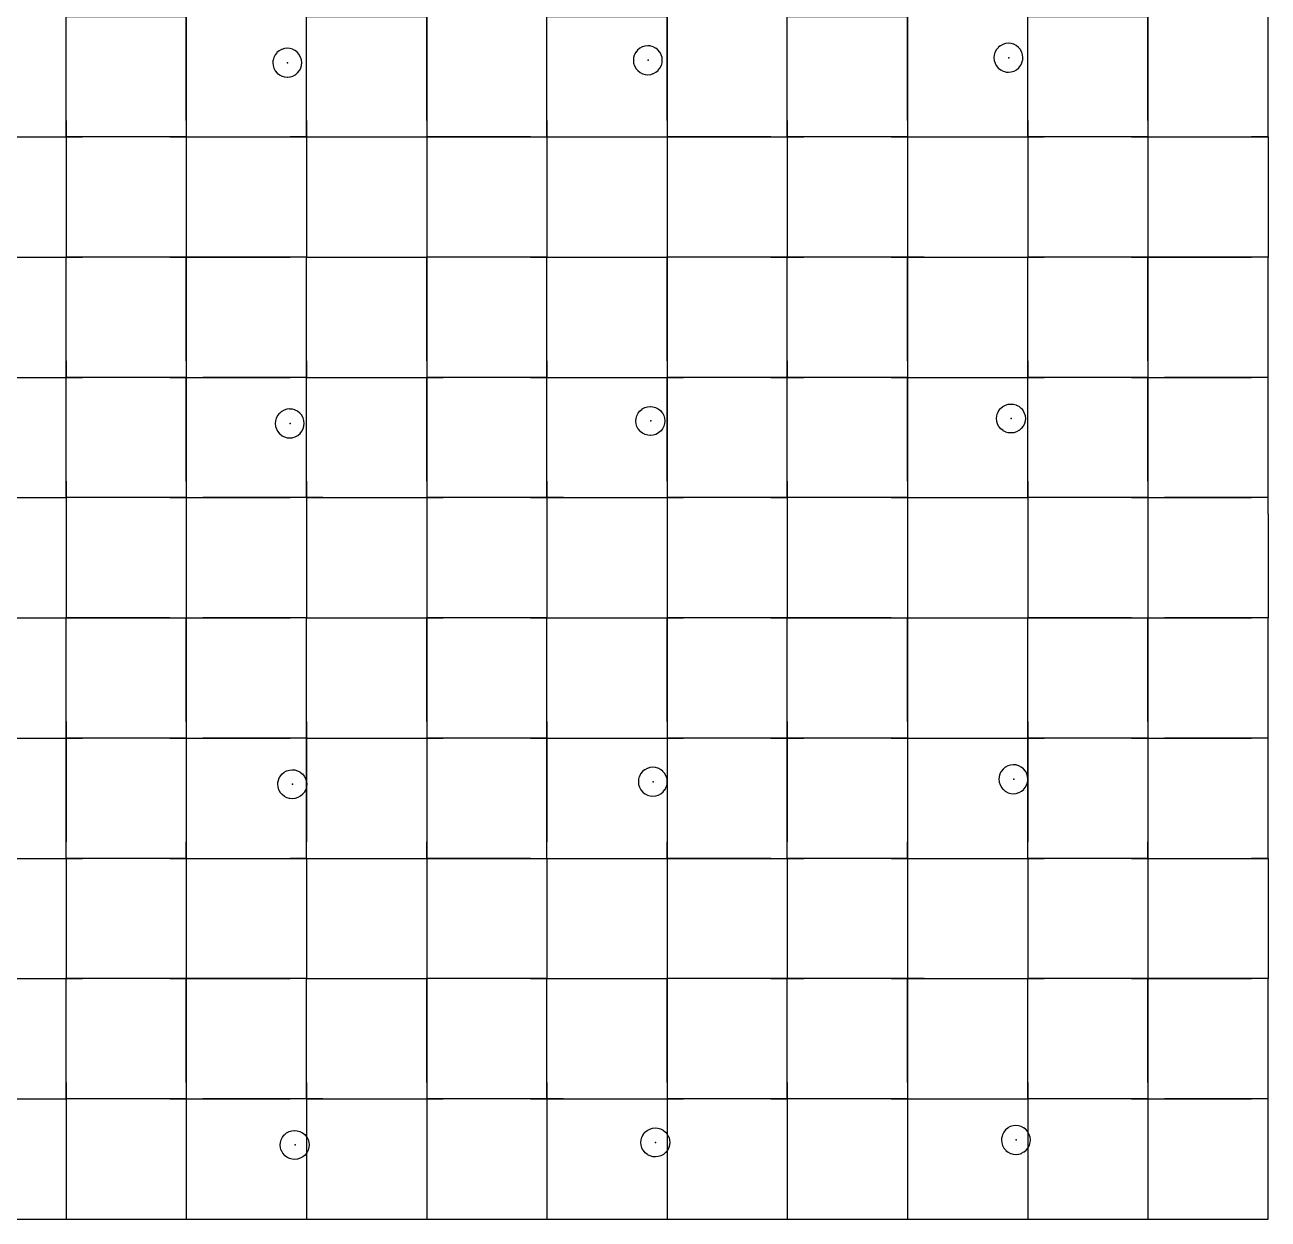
# Model space of a CAD drawing. Header units: metres. Extents: x 0 to 438, y -24 to 612.
# Drawn here: x 266.9 to 360, y 0 to 89.4 of the extents above; entities that cross this region are included whole.
import ezdxf

# ---------------------------------------------------------------- set-up
doc = ezdxf.new("R2010")
doc.units = ezdxf.units.M
doc.layers.add('LAYER_01_CUT', color=7, linetype='Continuous')
doc.layers.add('LAYER_04_GRID', color=7, linetype='Continuous')

msp = doc.modelspace()

# ---------------------------------------------------------------- linework, layer by layer
at = {"layer": 'LAYER_01_CUT'}
for points in [[(270, 88.766), (270, 90), (271.234, 90), (279, 90), (279, 88.766), (279, 81), (279, 79.766)], [(270, 82.234), (270, 90)], [(279, 82.234), (279, 90)], [(288, 88.766), (288, 90), (289.234, 90), (297, 90), (297, 88.766), (297, 81), (297, 79.766)], [(288, 82.234), (288, 90)], [(297, 82.234), (297, 90)], [(306, 88.766), (306, 90), (307.234, 90), (315, 90), (315, 88.766), (315, 81), (315, 79.766)], [(306, 82.234), (306, 90)], [(315, 82.234), (315, 90)], [(324, 88.766), (324, 90), (325.234, 90), (333, 90), (333, 88.766), (333, 81), (333, 79.766)], [(324, 82.234), (324, 90)], [(333, 82.234), (333, 90)], [(342, 88.766), (342, 90), (343.234, 90), (351, 90), (351, 88.766), (351, 81), (351, 79.766)], [(342, 82.234), (342, 90)], [(351, 82.234), (351, 90)], [(360, 88.766), (360, 90), (352.234, 90)], [(270, 81), (270, 88.766)], [(288, 81), (288, 88.766)], [(306, 81), (306, 88.766)], [(324, 81), (324, 88.766)], [(342, 81), (342, 88.766)], [(360, 81), (360, 88.766)], [(285.798, 85.777), (285.804, 85.77), (285.97, 85.64), (285.977, 85.634), (286.162, 85.542), (286.17, 85.538), (286.362, 85.485), (286.37, 85.482), (286.557, 85.467), (286.564, 85.466), (286.763, 85.487), (286.771, 85.488), (286.967, 85.548), (286.975, 85.55), (287.16, 85.651), (287.167, 85.655), (287.329, 85.791), (287.336, 85.797), (287.467, 85.963), (287.472, 85.97), (287.565, 86.155), (287.569, 86.163), (287.622, 86.354), (287.624, 86.362), (287.639, 86.549), (287.64, 86.557), (287.62, 86.756), (287.619, 86.764), (287.559, 86.96), (287.556, 86.968), (287.456, 87.153), (287.452, 87.16), (287.315, 87.322), (287.309, 87.329), (287.143, 87.459), (287.136, 87.465), (286.951, 87.558), (286.944, 87.561), (286.752, 87.614), (286.744, 87.617), (286.557, 87.632), (286.549, 87.633), (286.351, 87.612), (286.342, 87.612), (286.146, 87.551), (286.138, 87.549), (285.954, 87.449), (285.946, 87.444), (285.784, 87.308), (285.777, 87.302), (285.647, 87.136), (285.642, 87.129), (285.549, 86.944), (285.545, 86.936), (285.492, 86.745), (285.49, 86.737), (285.474, 86.55), (285.474, 86.542), (285.494, 86.344), (285.495, 86.335), (285.555, 86.139), (285.558, 86.131), (285.658, 85.947), (285.662, 85.939), (285.798, 85.777)], [(314.639, 86.744), (314.619, 86.942), (314.618, 86.95), (314.558, 87.146), (314.555, 87.155), (314.455, 87.339), (314.451, 87.347), (314.315, 87.509), (314.309, 87.515), (314.143, 87.646), (314.136, 87.651), (313.951, 87.744), (313.943, 87.748), (313.751, 87.801), (313.743, 87.803), (313.556, 87.819), (313.549, 87.819), (313.35, 87.799), (313.342, 87.798), (313.146, 87.738), (313.138, 87.735), (312.953, 87.635), (312.946, 87.631), (312.784, 87.494), (312.777, 87.489), (312.646, 87.322), (312.641, 87.316), (312.548, 87.131), (312.544, 87.123), (312.491, 86.931), (312.489, 86.923), (312.474, 86.736), (312.473, 86.729), (312.493, 86.53), (312.494, 86.522), (312.554, 86.326), (312.557, 86.318), (312.657, 86.133), (312.661, 86.125), (312.798, 85.964), (312.803, 85.957), (312.97, 85.826), (312.977, 85.821), (313.162, 85.728), (313.169, 85.724), (313.361, 85.671), (313.369, 85.669), (313.556, 85.653), (313.564, 85.653), (313.762, 85.673), (313.771, 85.674), (313.966, 85.734), (313.975, 85.737), (314.159, 85.837), (314.167, 85.841), (314.329, 85.978), (314.335, 85.983), (314.466, 86.15), (314.471, 86.157), (314.564, 86.342), (314.568, 86.349), (314.621, 86.541), (314.623, 86.549), (314.639, 86.736), (314.639, 86.744)], [(341.158, 86.023), (341.166, 86.028), (341.328, 86.164), (341.335, 86.17), (341.465, 86.336), (341.471, 86.343), (341.564, 86.528), (341.567, 86.536), (341.62, 86.727), (341.623, 86.735), (341.638, 86.922), (341.639, 86.93), (341.618, 87.129), (341.618, 87.137), (341.557, 87.333), (341.555, 87.341), (341.454, 87.525), (341.45, 87.533), (341.314, 87.695), (341.308, 87.702), (341.142, 87.832), (341.135, 87.838), (340.95, 87.931), (340.942, 87.934), (340.751, 87.987), (340.743, 87.99), (340.556, 88.005), (340.548, 88.006), (340.349, 87.985), (340.341, 87.984), (340.145, 87.924), (340.137, 87.922), (339.953, 87.822), (339.945, 87.817), (339.783, 87.681), (339.776, 87.675), (339.646, 87.509), (339.64, 87.502), (339.547, 87.317), (339.544, 87.309), (339.491, 87.118), (339.488, 87.11), (339.473, 86.923), (339.472, 86.915), (339.493, 86.716), (339.493, 86.708), (339.554, 86.512), (339.556, 86.504), (339.657, 86.32), (339.661, 86.312), (339.797, 86.15), (339.803, 86.143), (339.969, 86.013), (339.976, 86.007), (340.161, 85.914), (340.169, 85.911), (340.36, 85.858), (340.368, 85.855), (340.555, 85.84), (340.563, 85.839), (340.762, 85.86), (340.77, 85.861), (340.966, 85.921), (340.974, 85.923), (341.158, 86.023)], [(270, 82.234), (270, 81)], [(279, 82.234), (279, 81)], [(288, 82.234), (288, 81)], [(297, 82.234), (297, 81)], [(306, 82.234), (306, 81)], [(315, 82.234), (315, 81)], [(324, 82.234), (324, 81)], [(333, 82.234), (333, 81)], [(342, 82.234), (342, 81)], [(351, 82.234), (351, 81)], [(261, 81), (268.766, 81)], [(262.234, 81), (270, 81), (270, 79.766)], [(268.766, 81), (270, 81)], [(277.766, 81), (270, 81)], [(270, 81), (270, 73.234)], [(270, 81), (271.234, 81)], [(279, 81), (271.234, 81)], [(277.766, 81), (279, 81)], [(279, 81), (279, 73.234)], [(279, 81), (280.234, 81)], [(279, 81), (286.766, 81)], [(280.234, 81), (288, 81), (288, 79.766)], [(288, 81), (286.766, 81)], [(288, 81), (288, 73.234)], [(288, 81), (289.234, 81)], [(288, 81), (295.766, 81)], [(289.234, 81), (297, 81)], [(295.766, 81), (297, 81)], [(304.766, 81), (297, 81)], [(297, 81), (297, 73.234)], [(297, 81), (298.234, 81)], [(298.234, 81), (306, 81), (306, 79.766)], [(304.766, 81), (306, 81)], [(306, 81), (306, 73.234)], [(306, 81), (307.234, 81)], [(306, 81), (313.766, 81)], [(307.234, 81), (315, 81)], [(313.766, 81), (315, 81)], [(322.766, 81), (315, 81)], [(315, 81), (315, 73.234)], [(315, 81), (316.234, 81)], [(316.234, 81), (324, 81), (324, 79.766)], [(322.766, 81), (324, 81)], [(331.766, 81), (324, 81)], [(324, 81), (324, 73.234)], [(324, 81), (325.234, 81)], [(333, 81), (325.234, 81)], [(331.766, 81), (333, 81)], [(333, 81), (333, 73.234)], [(333, 81), (334.234, 81)], [(333, 81), (340.766, 81)], [(334.234, 81), (342, 81), (342, 79.766)], [(340.766, 81), (342, 81)], [(349.766, 81), (342, 81)], [(342, 81), (342, 73.234)], [(342, 81), (343.234, 81)], [(351, 81), (343.234, 81)], [(349.766, 81), (351, 81)], [(351, 81), (351, 73.234)], [(351, 81), (352.234, 81)], [(351, 81), (358.766, 81)], [(352.234, 81), (360, 81), (360, 79.766)], [(360, 81), (358.766, 81)], [(270, 79.766), (270, 72)], [(279, 79.766), (279, 72)], [(288, 79.766), (288, 72)], [(297, 79.766), (297, 72)], [(306, 79.766), (306, 72)], [(315, 79.766), (315, 72)], [(324, 79.766), (324, 72)], [(333, 79.766), (333, 72)], [(342, 79.766), (342, 72)], [(351, 79.766), (351, 72)], [(360, 79.766), (360, 72)], [(270, 73.234), (270, 72)], [(279, 73.234), (279, 72)], [(288, 73.234), (288, 72)], [(297, 73.234), (297, 72)], [(306, 73.234), (306, 72)], [(315, 73.234), (315, 72)], [(324, 73.234), (324, 72)], [(333, 73.234), (333, 72)], [(342, 73.234), (342, 72)], [(351, 73.234), (351, 72)], [(261, 72), (268.766, 72)], [(262.234, 72), (270, 72)], [(268.766, 72), (270, 72)], [(270, 61.766), (270, 63), (270, 70.766), (270, 72), (271.234, 72)], [(277.766, 72), (270, 72)], [(270, 64.234), (270, 72)], [(279, 72), (271.234, 72)], [(277.766, 72), (279, 72)], [(280.234, 72), (279, 72), (279, 70.766), (279, 63), (279, 61.766), (279, 54), (279, 52.766)], [(279, 64.234), (279, 72)], [(279, 72), (286.766, 72)], [(288, 72), (280.234, 72)], [(288, 72), (286.766, 72)], [(288, 61.766), (288, 63), (288, 70.766), (288, 72), (289.234, 72)], [(288, 64.234), (288, 72)], [(288, 72), (295.766, 72)], [(289.234, 72), (297, 72)], [(295.766, 72), (297, 72)], [(298.234, 72), (297, 72), (297, 70.766), (297, 63), (297, 61.766), (297, 54), (297, 52.766)], [(304.766, 72), (297, 72)], [(297, 64.234), (297, 72)], [(306, 72), (298.234, 72)], [(304.766, 72), (306, 72)], [(306, 61.766), (306, 63), (306, 70.766), (306, 72), (307.234, 72)], [(306, 64.234), (306, 72)], [(306, 72), (313.766, 72)], [(307.234, 72), (315, 72)], [(313.766, 72), (315, 72)], [(316.234, 72), (315, 72), (315, 70.766), (315, 63), (315, 61.766), (315, 54), (315, 52.766)], [(322.766, 72), (315, 72)], [(315, 64.234), (315, 72)], [(324, 72), (316.234, 72)], [(322.766, 72), (324, 72)], [(324, 61.766), (324, 63), (324, 70.766), (324, 72), (325.234, 72)], [(331.766, 72), (324, 72)], [(324, 64.234), (324, 72)], [(333, 72), (325.234, 72)], [(331.766, 72), (333, 72)], [(334.234, 72), (333, 72), (333, 70.766), (333, 63), (333, 61.766), (333, 54), (333, 52.766)], [(333, 64.234), (333, 72)], [(333, 72), (340.766, 72)], [(334.234, 72), (342, 72)], [(340.766, 72), (342, 72)], [(342, 61.766), (342, 63), (342, 70.766), (342, 72), (343.234, 72)], [(349.766, 72), (342, 72)], [(342, 64.234), (342, 72)], [(351, 72), (343.234, 72)], [(349.766, 72), (351, 72)], [(360, 52.766), (360, 54), (360, 61.766), (360, 63), (360, 70.766), (360, 72), (352.234, 72), (351, 72), (351, 70.766), (351, 63), (351, 61.766), (351, 54), (351, 52.766)], [(351, 64.234), (351, 72)], [(351, 72), (358.766, 72)], [(360, 72), (358.766, 72)], [(270, 64.234), (270, 63)], [(279, 64.234), (279, 63)], [(288, 64.234), (288, 63)], [(297, 64.234), (297, 63)], [(306, 64.234), (306, 63)], [(315, 64.234), (315, 63)], [(324, 64.234), (324, 63)], [(333, 64.234), (333, 63)], [(342, 64.234), (342, 63)], [(351, 64.234), (351, 63)], [(261, 63), (268.766, 63)], [(262.234, 63), (270, 63)], [(268.766, 63), (270, 63)], [(277.766, 63), (270, 63)], [(270, 55.234), (270, 63)], [(270, 63), (271.234, 63)], [(279, 63), (271.234, 63)], [(277.766, 63), (279, 63)], [(279, 55.234), (279, 63)], [(279, 63), (280.234, 63)], [(279, 63), (286.766, 63)], [(288, 63), (280.234, 63)], [(288, 63), (286.766, 63)], [(288, 55.234), (288, 63)], [(288, 63), (289.234, 63)], [(288, 63), (295.766, 63)], [(289.234, 63), (297, 63)], [(295.766, 63), (297, 63)], [(304.766, 63), (297, 63)], [(297, 55.234), (297, 63)], [(297, 63), (298.234, 63)], [(306, 63), (298.234, 63)], [(304.766, 63), (306, 63)], [(306, 55.234), (306, 63)], [(306, 63), (307.234, 63)], [(306, 63), (313.766, 63)], [(307.234, 63), (315, 63)], [(313.766, 63), (315, 63)], [(322.766, 63), (315, 63)], [(315, 55.234), (315, 63)], [(315, 63), (316.234, 63)], [(324, 63), (316.234, 63)], [(322.766, 63), (324, 63)], [(331.766, 63), (324, 63)], [(324, 55.234), (324, 63)], [(324, 63), (325.234, 63)], [(333, 63), (325.234, 63)], [(331.766, 63), (333, 63)], [(333, 55.234), (333, 63)], [(333, 63), (334.234, 63)], [(333, 63), (340.766, 63)], [(334.234, 63), (342, 63)], [(340.766, 63), (342, 63)], [(349.766, 63), (342, 63)], [(342, 55.234), (342, 63)], [(342, 63), (343.234, 63)], [(351, 63), (343.234, 63)], [(349.766, 63), (351, 63)], [(351, 55.234), (351, 63)], [(351, 63), (352.234, 63)], [(351, 63), (358.766, 63)], [(360, 63), (352.234, 63)], [(360, 63), (358.766, 63)], [(270, 54), (270, 61.766)], [(288, 54), (288, 61.766)], [(306, 54), (306, 61.766)], [(324, 54), (324, 61.766)], [(342, 54), (342, 61.766)], [(286.349, 58.542), (286.357, 58.538), (286.548, 58.485), (286.556, 58.483), (286.743, 58.468), (286.751, 58.467), (286.949, 58.487), (286.958, 58.488), (287.154, 58.549), (287.162, 58.551), (287.346, 58.651), (287.354, 58.655), (287.516, 58.792), (287.523, 58.798), (287.653, 58.964), (287.659, 58.971), (287.751, 59.156), (287.755, 59.163), (287.808, 59.355), (287.81, 59.363), (287.826, 59.55), (287.827, 59.558), (287.806, 59.756), (287.805, 59.765), (287.745, 59.961), (287.743, 59.969), (287.642, 60.153), (287.638, 60.161), (287.502, 60.323), (287.496, 60.329), (287.33, 60.46), (287.323, 60.466), (287.138, 60.558), (287.13, 60.562), (286.938, 60.615), (286.931, 60.617), (286.743, 60.633), (286.736, 60.634), (286.537, 60.613), (286.529, 60.612), (286.333, 60.552), (286.325, 60.549), (286.14, 60.449), (286.133, 60.445), (285.971, 60.309), (285.964, 60.303), (285.833, 60.137), (285.828, 60.13), (285.735, 59.945), (285.731, 59.937), (285.678, 59.745), (285.676, 59.737), (285.661, 59.551), (285.66, 59.543), (285.68, 59.344), (285.681, 59.336), (285.741, 59.14), (285.744, 59.132), (285.844, 58.947), (285.848, 58.94), (285.985, 58.778), (285.991, 58.771), (286.157, 58.64), (286.164, 58.635), (286.349, 58.542)], [(314.755, 59.35), (314.751, 59.342), (314.658, 59.157), (314.652, 59.15), (314.522, 58.984), (314.515, 58.978), (314.353, 58.842), (314.346, 58.838), (314.161, 58.737), (314.153, 58.735), (313.957, 58.675), (313.949, 58.674), (313.75, 58.653), (313.742, 58.654), (313.555, 58.67), (313.547, 58.672), (313.356, 58.725), (313.348, 58.729), (313.163, 58.821), (313.156, 58.827), (312.99, 58.957), (312.984, 58.964), (312.848, 59.126), (312.844, 59.134), (312.743, 59.318), (312.741, 59.326), (312.681, 59.522), (312.68, 59.531), (312.659, 59.729), (312.66, 59.737), (312.675, 59.924), (312.678, 59.932), (312.731, 60.123), (312.735, 60.131), (312.827, 60.316), (312.833, 60.323), (312.963, 60.489), (312.97, 60.495), (313.132, 60.632), (313.14, 60.636), (313.324, 60.736), (313.332, 60.738), (313.528, 60.799), (313.537, 60.799), (313.735, 60.82), (313.743, 60.819), (313.93, 60.804), (313.938, 60.802), (314.129, 60.749), (314.137, 60.745), (314.322, 60.652), (314.329, 60.647), (314.495, 60.516), (314.501, 60.509), (314.637, 60.347), (314.642, 60.34), (314.742, 60.155), (314.744, 60.147), (314.805, 59.951), (314.805, 59.943), (314.826, 59.744), (314.825, 59.736), (314.81, 59.549), (314.808, 59.542), (314.755, 59.35)], [(339.74, 59.513), (339.68, 59.709), (339.679, 59.717), (339.659, 59.916), (339.659, 59.923), (339.675, 60.11), (339.677, 60.118), (339.73, 60.31), (339.734, 60.318), (339.827, 60.503), (339.832, 60.51), (339.963, 60.676), (339.969, 60.681), (340.131, 60.818), (340.139, 60.822), (340.324, 60.922), (340.332, 60.925), (340.528, 60.985), (340.536, 60.986), (340.734, 61.006), (340.742, 61.006), (340.929, 60.99), (340.937, 60.988), (341.129, 60.935), (341.136, 60.931), (341.322, 60.838), (341.328, 60.833), (341.495, 60.702), (341.5, 60.696), (341.637, 60.534), (341.641, 60.526), (341.741, 60.342), (341.744, 60.333), (341.804, 60.137), (341.805, 60.129), (341.825, 59.931), (341.825, 59.923), (341.809, 59.736), (341.807, 59.728), (341.754, 59.536), (341.75, 59.529), (341.657, 59.344), (341.652, 59.337), (341.521, 59.171), (341.515, 59.165), (341.353, 59.028), (341.345, 59.024), (341.16, 58.924), (341.152, 58.921), (340.956, 58.861), (340.948, 58.86), (340.75, 58.84), (340.742, 58.84), (340.555, 58.856), (340.547, 58.858), (340.355, 58.911), (340.348, 58.915), (340.162, 59.008), (340.155, 59.013), (339.989, 59.144), (339.984, 59.151), (339.847, 59.312), (339.843, 59.32), (339.743, 59.505), (339.74, 59.513)], [(270, 55.234), (270, 54)], [(279, 55.234), (279, 54)], [(288, 55.234), (288, 54)], [(297, 55.234), (297, 54)], [(306, 55.234), (306, 54)], [(315, 55.234), (315, 54)], [(324, 55.234), (324, 54)], [(333, 55.234), (333, 54)], [(342, 55.234), (342, 54)], [(351, 55.234), (351, 54)], [(261, 54), (268.766, 54)], [(262.234, 54), (270, 54)], [(268.766, 54), (270, 54)], [(271.234, 54), (270, 54), (270, 52.766)], [(277.766, 54), (270, 54)], [(270, 54), (270, 46.234)], [(279, 54), (271.234, 54)], [(277.766, 54), (279, 54)], [(279, 54), (279, 46.234)], [(279, 54), (280.234, 54)], [(279, 54), (286.766, 54)], [(288, 54), (280.234, 54)], [(288, 54), (286.766, 54)], [(289.234, 54), (288, 54), (288, 52.766)], [(288, 54), (288, 46.234)], [(288, 54), (295.766, 54)], [(289.234, 54), (297, 54)], [(295.766, 54), (297, 54)], [(304.766, 54), (297, 54)], [(297, 54), (297, 46.234)], [(297, 54), (298.234, 54)], [(306, 54), (298.234, 54)], [(304.766, 54), (306, 54)], [(307.234, 54), (306, 54), (306, 52.766)], [(306, 54), (306, 46.234)], [(306, 54), (313.766, 54)], [(307.234, 54), (315, 54)], [(313.766, 54), (315, 54)], [(322.766, 54), (315, 54)], [(315, 54), (315, 46.234)], [(315, 54), (316.234, 54)], [(324, 54), (316.234, 54)], [(322.766, 54), (324, 54)], [(325.234, 54), (324, 54), (324, 52.766)], [(331.766, 54), (324, 54)], [(324, 54), (324, 46.234)], [(333, 54), (325.234, 54)], [(331.766, 54), (333, 54)], [(333, 54), (333, 46.234)], [(333, 54), (334.234, 54)], [(333, 54), (340.766, 54)], [(334.234, 54), (342, 54)], [(340.766, 54), (342, 54)], [(343.234, 54), (342, 54), (342, 52.766)], [(349.766, 54), (342, 54)], [(342, 54), (342, 46.234)], [(351, 54), (343.234, 54)], [(349.766, 54), (351, 54)], [(351, 54), (351, 46.234)], [(351, 54), (352.234, 54)], [(351, 54), (358.766, 54)], [(360, 54), (352.234, 54)], [(360, 54), (358.766, 54)], [(270, 52.766), (270, 45)], [(279, 52.766), (279, 45)], [(288, 52.766), (288, 45)], [(297, 52.766), (297, 45)], [(306, 52.766), (306, 45)], [(315, 52.766), (315, 45)], [(324, 52.766), (324, 45)], [(333, 52.766), (333, 45)], [(342, 52.766), (342, 45)], [(351, 52.766), (351, 45)], [(360, 52.766), (360, 45)], [(270, 46.234), (270, 45)], [(279, 46.234), (279, 45)], [(288, 46.234), (288, 45)], [(297, 46.234), (297, 45)], [(306, 46.234), (306, 45)], [(315, 46.234), (315, 45)], [(324, 46.234), (324, 45)], [(333, 46.234), (333, 45)], [(342, 46.234), (342, 45)], [(351, 46.234), (351, 45)], [(261, 45), (268.766, 45)], [(262.234, 45), (270, 45)], [(268.766, 45), (270, 45)], [(270, 34.766), (270, 36), (270, 43.766), (270, 45), (271.234, 45), (279, 45), (279, 43.766), (279, 36), (279, 34.766), (279, 27), (279, 25.766)], [(277.766, 45), (270, 45)], [(270, 37.234), (270, 45)], [(277.766, 45), (279, 45)], [(279, 37.234), (279, 45)], [(279, 45), (280.234, 45)], [(279, 45), (286.766, 45)], [(288, 45), (280.234, 45)], [(288, 45), (286.766, 45)], [(288, 34.766), (288, 36), (288, 43.766), (288, 45), (289.234, 45), (297, 45), (297, 43.766), (297, 36), (297, 34.766), (297, 27), (297, 25.766)], [(288, 37.234), (288, 45)], [(288, 45), (295.766, 45)], [(295.766, 45), (297, 45)], [(304.766, 45), (297, 45)], [(297, 37.234), (297, 45)], [(297, 45), (298.234, 45)], [(306, 45), (298.234, 45)], [(304.766, 45), (306, 45)], [(306, 34.766), (306, 36), (306, 43.766), (306, 45), (307.234, 45), (315, 45), (315, 43.766), (315, 36), (315, 34.766), (315, 27), (315, 25.766)], [(306, 37.234), (306, 45)], [(306, 45), (313.766, 45)], [(313.766, 45), (315, 45)], [(322.766, 45), (315, 45)], [(315, 37.234), (315, 45)], [(315, 45), (316.234, 45)], [(324, 45), (316.234, 45)], [(322.766, 45), (324, 45)], [(324, 34.766), (324, 36), (324, 43.766), (324, 45), (325.234, 45), (333, 45), (333, 43.766), (333, 36), (333, 34.766), (333, 27), (333, 25.766)], [(331.766, 45), (324, 45)], [(324, 37.234), (324, 45)], [(331.766, 45), (333, 45)], [(333, 37.234), (333, 45)], [(333, 45), (334.234, 45)], [(333, 45), (340.766, 45)], [(334.234, 45), (342, 45)], [(340.766, 45), (342, 45)], [(342, 34.766), (342, 36), (342, 43.766), (342, 45), (343.234, 45), (351, 45), (351, 43.766), (351, 36), (351, 34.766), (351, 27), (351, 25.766)], [(349.766, 45), (342, 45)], [(342, 37.234), (342, 45)], [(349.766, 45), (351, 45)], [(351, 37.234), (351, 45)], [(351, 45), (352.234, 45)], [(351, 45), (358.766, 45)], [(360, 34.766), (360, 36), (360, 43.766), (360, 45), (352.234, 45)], [(360, 45), (358.766, 45)], [(270, 37.234), (270, 36)], [(279, 37.234), (279, 36)], [(288, 37.234), (288, 36)], [(297, 37.234), (297, 36)], [(306, 37.234), (306, 36)], [(315, 37.234), (315, 36)], [(324, 37.234), (324, 36)], [(333, 37.234), (333, 36)], [(342, 37.234), (342, 36)], [(351, 37.234), (351, 36)], [(261, 36), (268.766, 36)], [(262.234, 36), (270, 36)], [(268.766, 36), (270, 36)], [(277.766, 36), (270, 36)], [(270, 36), (270, 28.234)], [(270, 36), (271.234, 36)], [(279, 36), (271.234, 36)], [(277.766, 36), (279, 36)], [(279, 36), (279, 28.234)], [(279, 36), (280.234, 36)], [(279, 36), (286.766, 36)], [(288, 36), (280.234, 36)], [(288, 36), (286.766, 36)], [(288, 36), (288, 28.234)], [(288, 36), (289.234, 36)], [(288, 36), (295.766, 36)], [(289.234, 36), (297, 36)], [(295.766, 36), (297, 36)], [(304.766, 36), (297, 36)], [(297, 36), (297, 28.234)], [(297, 36), (298.234, 36)], [(306, 36), (298.234, 36)], [(304.766, 36), (306, 36)], [(306, 36), (306, 28.234)], [(306, 36), (307.234, 36)], [(306, 36), (313.766, 36)], [(307.234, 36), (315, 36)], [(313.766, 36), (315, 36)], [(322.766, 36), (315, 36)], [(315, 36), (315, 28.234)], [(315, 36), (316.234, 36)], [(324, 36), (316.234, 36)], [(322.766, 36), (324, 36)], [(331.766, 36), (324, 36)], [(324, 36), (324, 28.234)], [(324, 36), (325.234, 36)], [(333, 36), (325.234, 36)], [(331.766, 36), (333, 36)], [(333, 36), (333, 28.234)], [(333, 36), (334.234, 36)], [(333, 36), (340.766, 36)], [(334.234, 36), (342, 36)], [(340.766, 36), (342, 36)], [(349.766, 36), (342, 36)], [(342, 36), (342, 28.234)], [(342, 36), (343.234, 36)], [(351, 36), (343.234, 36)], [(349.766, 36), (351, 36)], [(351, 36), (351, 28.234)], [(351, 36), (352.234, 36)], [(351, 36), (358.766, 36)], [(360, 36), (352.234, 36)], [(360, 36), (358.766, 36)], [(270, 27), (270, 34.766)], [(288, 27), (288, 34.766)], [(306, 27), (306, 34.766)], [(324, 27), (324, 34.766)], [(342, 27), (342, 34.766)], [(360, 27), (360, 34.766)], [(286.93, 33.634), (287.117, 33.618), (287.125, 33.616), (287.316, 33.563), (287.324, 33.559), (287.509, 33.466), (287.516, 33.461), (287.682, 33.33), (287.688, 33.323), (287.824, 33.162), (287.829, 33.154), (287.929, 32.969), (287.931, 32.961), (287.992, 32.765), (287.993, 32.757), (288.013, 32.558), (288.012, 32.551), (287.997, 32.364), (287.995, 32.356), (287.942, 32.164), (287.938, 32.156), (287.845, 31.971), (287.84, 31.964), (287.709, 31.798), (287.702, 31.793), (287.54, 31.656), (287.533, 31.652), (287.348, 31.552), (287.34, 31.549), (287.144, 31.489), (287.136, 31.488), (286.937, 31.468), (286.929, 31.468), (286.742, 31.484), (286.734, 31.486), (286.543, 31.539), (286.535, 31.543), (286.35, 31.636), (286.343, 31.641), (286.177, 31.772), (286.171, 31.778), (286.035, 31.94), (286.031, 31.948), (285.93, 32.132), (285.928, 32.141), (285.868, 32.337), (285.867, 32.345), (285.846, 32.543), (285.847, 32.551), (285.863, 32.738), (285.865, 32.746), (285.918, 32.938), (285.922, 32.945), (286.014, 33.13), (286.02, 33.137), (286.15, 33.303), (286.157, 33.309), (286.319, 33.446), (286.327, 33.45), (286.511, 33.55), (286.519, 33.553), (286.715, 33.613), (286.724, 33.614), (286.922, 33.634), (286.93, 33.634)], [(314.348, 31.738), (314.532, 31.838), (314.54, 31.842), (314.702, 31.979), (314.708, 31.985), (314.839, 32.151), (314.844, 32.158), (314.937, 32.343), (314.941, 32.351), (314.994, 32.542), (314.996, 32.55), (315.012, 32.737), (315.012, 32.745), (314.992, 32.943), (314.991, 32.952), (314.931, 33.148), (314.928, 33.156), (314.828, 33.34), (314.824, 33.348), (314.687, 33.51), (314.682, 33.517), (314.516, 33.647), (314.509, 33.653), (314.324, 33.745), (314.316, 33.749), (314.124, 33.802), (314.116, 33.804), (313.929, 33.82), (313.922, 33.821), (313.723, 33.8), (313.715, 33.799), (313.519, 33.739), (313.511, 33.737), (313.326, 33.636), (313.318, 33.632), (313.157, 33.496), (313.15, 33.49), (313.019, 33.324), (313.014, 33.317), (312.921, 33.132), (312.917, 33.124), (312.864, 32.933), (312.862, 32.925), (312.846, 32.738), (312.846, 32.73), (312.866, 32.531), (312.867, 32.523), (312.927, 32.327), (312.93, 32.319), (313.03, 32.134), (313.034, 32.127), (313.171, 31.965), (313.176, 31.958), (313.343, 31.827), (313.349, 31.822), (313.535, 31.729), (313.542, 31.725), (313.734, 31.672), (313.742, 31.67), (313.929, 31.655), (313.937, 31.654), (314.135, 31.675), (314.143, 31.675), (314.339, 31.736), (314.348, 31.738)], [(340.029, 32.321), (340.034, 32.313), (340.17, 32.151), (340.176, 32.145), (340.342, 32.014), (340.349, 32.008), (340.534, 31.916), (340.542, 31.912), (340.733, 31.859), (340.741, 31.857), (340.928, 31.841), (340.936, 31.84), (341.135, 31.861), (341.143, 31.862), (341.339, 31.922), (341.347, 31.925), (341.531, 32.025), (341.539, 32.029), (341.701, 32.165), (341.708, 32.171), (341.838, 32.337), (341.844, 32.344), (341.937, 32.529), (341.94, 32.537), (341.993, 32.729), (341.996, 32.737), (342.011, 32.924), (342.012, 32.931), (341.991, 33.13), (341.99, 33.138), (341.93, 33.334), (341.928, 33.342), (341.827, 33.527), (341.823, 33.534), (341.687, 33.696), (341.681, 33.703), (341.515, 33.834), (341.508, 33.839), (341.323, 33.932), (341.315, 33.936), (341.124, 33.989), (341.116, 33.991), (340.929, 34.006), (340.921, 34.007), (340.722, 33.987), (340.714, 33.986), (340.518, 33.925), (340.51, 33.923), (340.326, 33.823), (340.318, 33.819), (340.156, 33.682), (340.149, 33.676), (340.019, 33.51), (340.013, 33.503), (339.92, 33.318), (339.916, 33.311), (339.863, 33.119), (339.861, 33.111), (339.846, 32.924), (339.845, 32.916), (339.866, 32.718), (339.866, 32.709), (339.927, 32.513), (339.929, 32.505), (340.029, 32.321)], [(270, 27), (270, 28.234)], [(279, 27), (279, 28.234)], [(288, 27), (288, 28.234)], [(297, 27), (297, 28.234)], [(306, 27), (306, 28.234)], [(315, 27), (315, 28.234)], [(324, 27), (324, 28.234)], [(333, 27), (333, 28.234)], [(342, 27), (342, 28.234)], [(351, 27), (351, 28.234)], [(261, 27), (268.766, 27)], [(262.234, 27), (270, 27), (270, 25.766)], [(268.766, 27), (270, 27)], [(277.766, 27), (270, 27)], [(270, 27), (270, 19.234)], [(270, 27), (271.234, 27)], [(279, 27), (271.234, 27)], [(277.766, 27), (279, 27)], [(279, 27), (279, 19.234)], [(279, 27), (280.234, 27)], [(279, 27), (286.766, 27)], [(280.234, 27), (288, 27), (288, 25.766)], [(288, 27), (286.766, 27)], [(288, 27), (288, 19.234)], [(288, 27), (289.234, 27)], [(288, 27), (295.766, 27)], [(289.234, 27), (297, 27)], [(295.766, 27), (297, 27)], [(304.766, 27), (297, 27)], [(297, 27), (297, 19.234)], [(297, 27), (298.234, 27)], [(298.234, 27), (306, 27), (306, 25.766)], [(304.766, 27), (306, 27)], [(306, 27), (306, 19.234)], [(306, 27), (307.234, 27)], [(306, 27), (313.766, 27)], [(307.234, 27), (315, 27)], [(313.766, 27), (315, 27)], [(322.766, 27), (315, 27)], [(315, 27), (315, 19.234)], [(315, 27), (316.234, 27)], [(316.234, 27), (324, 27), (324, 25.766)], [(322.766, 27), (324, 27)], [(331.766, 27), (324, 27)], [(324, 27), (324, 19.234)], [(324, 27), (325.234, 27)], [(333, 27), (325.234, 27)], [(331.766, 27), (333, 27)], [(333, 27), (333, 19.234)], [(333, 27), (334.234, 27)], [(333, 27), (340.766, 27)], [(334.234, 27), (342, 27), (342, 25.766)], [(340.766, 27), (342, 27)], [(349.766, 27), (342, 27)], [(342, 27), (342, 19.234)], [(342, 27), (343.234, 27)], [(351, 27), (343.234, 27)], [(349.766, 27), (351, 27)], [(351, 27), (351, 19.234)], [(351, 27), (352.234, 27)], [(351, 27), (358.766, 27)], [(352.234, 27), (360, 27), (360, 25.766)], [(360, 27), (358.766, 27)], [(270, 25.766), (270, 18)], [(279, 25.766), (279, 18)], [(288, 25.766), (288, 18)], [(297, 25.766), (297, 18)], [(306, 25.766), (306, 18)], [(315, 25.766), (315, 18)], [(324, 25.766), (324, 18)], [(333, 25.766), (333, 18)], [(342, 25.766), (342, 18)], [(351, 25.766), (351, 18)], [(360, 25.766), (360, 18)], [(270, 19.234), (270, 18)], [(279, 19.234), (279, 18)], [(288, 19.234), (288, 18)], [(297, 19.234), (297, 18)], [(306, 19.234), (306, 18)], [(315, 19.234), (315, 18)], [(324, 19.234), (324, 18)], [(333, 19.234), (333, 18)], [(342, 19.234), (342, 18)], [(351, 19.234), (351, 18)], [(261, 0), (268.766, 0), (270, 0), (277.766, 0), (279, 0), (286.766, 0), (288, 0), (295.766, 0), (297, 0), (304.766, 0), (306, 0), (313.766, 0), (315, 0), (322.766, 0), (324, 0), (331.766, 0), (333, 0), (340.766, 0), (342, 0), (349.766, 0), (351, 0), (358.766, 0), (360, 0), (360, 7.766), (360, 9), (360, 16.766), (360, 18), (352.234, 18), (351, 18), (351, 16.766), (351, 9), (351, 7.766)], [(261, 18), (268.766, 18)], [(262.234, 18), (270, 18)], [(268.766, 18), (270, 18)], [(270, 16.766), (270, 18), (271.234, 18)], [(277.766, 18), (270, 18)], [(270, 10.234), (270, 18)], [(279, 18), (271.234, 18)], [(277.766, 18), (279, 18)], [(280.234, 18), (279, 18), (279, 16.766), (279, 9), (279, 7.766)], [(279, 10.234), (279, 18)], [(279, 18), (286.766, 18)], [(288, 18), (280.234, 18)], [(288, 18), (286.766, 18)], [(288, 16.766), (288, 18), (289.234, 18)], [(288, 10.234), (288, 18)], [(288, 18), (295.766, 18)], [(289.234, 18), (297, 18)], [(295.766, 18), (297, 18)], [(298.234, 18), (297, 18), (297, 16.766), (297, 9), (297, 7.766)], [(304.766, 18), (297, 18)], [(297, 10.234), (297, 18)], [(306, 18), (298.234, 18)], [(304.766, 18), (306, 18)], [(306, 16.766), (306, 18), (307.234, 18)], [(306, 10.234), (306, 18)], [(306, 18), (313.766, 18)], [(307.234, 18), (315, 18)], [(313.766, 18), (315, 18)], [(316.234, 18), (315, 18), (315, 16.766), (315, 9), (315, 7.766)], [(322.766, 18), (315, 18)], [(315, 10.234), (315, 18)], [(324, 18), (316.234, 18)], [(322.766, 18), (324, 18)], [(324, 16.766), (324, 18), (325.234, 18)], [(331.766, 18), (324, 18)], [(324, 10.234), (324, 18)], [(333, 18), (325.234, 18)], [(331.766, 18), (333, 18)], [(334.234, 18), (333, 18), (333, 16.766), (333, 9), (333, 7.766)], [(333, 10.234), (333, 18)], [(333, 18), (340.766, 18)], [(334.234, 18), (342, 18)], [(340.766, 18), (342, 18)], [(342, 16.766), (342, 18), (343.234, 18)], [(349.766, 18), (342, 18)], [(342, 10.234), (342, 18)], [(351, 18), (343.234, 18)], [(349.766, 18), (351, 18)], [(351, 10.234), (351, 18)], [(351, 18), (358.766, 18)], [(360, 18), (358.766, 18)], [(270, 9), (270, 16.766)], [(288, 9), (288, 16.766)], [(306, 9), (306, 16.766)], [(324, 9), (324, 16.766)], [(342, 9), (342, 16.766)], [(270, 10.234), (270, 9)], [(279, 10.234), (279, 9)], [(288, 10.234), (288, 9)], [(297, 10.234), (297, 9)], [(306, 10.234), (306, 9)], [(315, 10.234), (315, 9)], [(324, 10.234), (324, 9)], [(333, 10.234), (333, 9)], [(342, 10.234), (342, 9)], [(351, 10.234), (351, 9)], [(261, 9), (268.766, 9)], [(262.234, 9), (270, 9)], [(268.766, 9), (270, 9)], [(271.234, 9), (270, 9), (270, 7.766)], [(277.766, 9), (270, 9)], [(270, 9), (270, 1.234)], [(279, 9), (271.234, 9)], [(277.766, 9), (279, 9)], [(279, 9), (279, 1.234)], [(279, 9), (280.234, 9)], [(279, 9), (286.766, 9)], [(288, 9), (280.234, 9)], [(288, 9), (286.766, 9)], [(289.234, 9), (288, 9), (288, 7.766)], [(288, 9), (288, 1.234)], [(288, 9), (295.766, 9)], [(289.234, 9), (297, 9)], [(295.766, 9), (297, 9)], [(304.766, 9), (297, 9)], [(297, 9), (297, 1.234)], [(297, 9), (298.234, 9)], [(306, 9), (298.234, 9)], [(304.766, 9), (306, 9)], [(307.234, 9), (306, 9), (306, 7.766)], [(306, 9), (306, 1.234)], [(306, 9), (313.766, 9)], [(307.234, 9), (315, 9)], [(313.766, 9), (315, 9)], [(322.766, 9), (315, 9)], [(315, 9), (315, 1.234)], [(315, 9), (316.234, 9)], [(324, 9), (316.234, 9)], [(322.766, 9), (324, 9)], [(325.234, 9), (324, 9), (324, 7.766)], [(331.766, 9), (324, 9)], [(324, 9), (324, 1.234)], [(333, 9), (325.234, 9)], [(331.766, 9), (333, 9)], [(333, 9), (333, 1.234)], [(333, 9), (334.234, 9)], [(333, 9), (340.766, 9)], [(334.234, 9), (342, 9)], [(340.766, 9), (342, 9)], [(343.234, 9), (342, 9), (342, 7.766)], [(349.766, 9), (342, 9)], [(342, 9), (342, 1.234)], [(351, 9), (343.234, 9)], [(349.766, 9), (351, 9)], [(351, 9), (351, 1.234)], [(351, 9), (352.234, 9)], [(351, 9), (358.766, 9)], [(360, 9), (352.234, 9)], [(360, 9), (358.766, 9)], [(270, 7.766), (270, 0)], [(279, 7.766), (279, 0)], [(288, 7.766), (288, 0)], [(297, 7.766), (297, 0)], [(306, 7.766), (306, 0)], [(315, 7.766), (315, 0)], [(324, 7.766), (324, 0)], [(333, 7.766), (333, 0)], [(342, 7.766), (342, 0)], [(351, 7.766), (351, 0)], [(287.311, 6.616), (287.503, 6.563), (287.511, 6.56), (287.696, 6.467), (287.703, 6.461), (287.869, 6.331), (287.875, 6.324), (288.011, 6.162), (288.015, 6.154), (288.115, 5.97), (288.118, 5.962), (288.178, 5.766), (288.179, 5.758), (288.199, 5.559), (288.199, 5.551), (288.183, 5.364), (288.181, 5.356), (288.128, 5.165), (288.124, 5.157), (288.031, 4.972), (288.026, 4.965), (287.895, 4.799), (287.889, 4.793), (287.727, 4.657), (287.719, 4.652), (287.535, 4.552), (287.526, 4.55), (287.331, 4.49), (287.322, 4.489), (287.124, 4.468), (287.116, 4.469), (286.929, 4.484), (286.921, 4.487), (286.729, 4.54), (286.722, 4.543), (286.537, 4.636), (286.53, 4.642), (286.363, 4.772), (286.358, 4.779), (286.221, 4.941), (286.217, 4.949), (286.117, 5.133), (286.114, 5.141), (286.054, 5.337), (286.053, 5.345), (286.033, 5.544), (286.034, 5.552), (286.049, 5.739), (286.051, 5.747), (286.104, 5.938), (286.108, 5.946), (286.201, 6.131), (286.206, 6.138), (286.337, 6.304), (286.344, 6.31), (286.506, 6.446), (286.513, 6.451), (286.698, 6.551), (286.706, 6.553), (286.902, 6.613), (286.91, 6.614), (287.109, 6.635), (287.116, 6.634), (287.303, 6.619), (287.311, 6.616)], [(313.116, 5.319), (313.114, 5.328), (313.054, 5.524), (313.053, 5.532), (313.032, 5.73), (313.033, 5.738), (313.048, 5.925), (313.051, 5.933), (313.104, 6.125), (313.107, 6.132), (313.2, 6.317), (313.206, 6.324), (313.336, 6.491), (313.343, 6.496), (313.505, 6.633), (313.513, 6.637), (313.697, 6.737), (313.705, 6.74), (313.901, 6.8), (313.909, 6.801), (314.108, 6.821), (314.116, 6.821), (314.303, 6.805), (314.311, 6.803), (314.502, 6.75), (314.51, 6.746), (314.695, 6.653), (314.702, 6.648), (314.868, 6.517), (314.874, 6.51), (315.01, 6.349), (315.014, 6.341), (315.115, 6.156), (315.117, 6.148), (315.178, 5.952), (315.178, 5.944), (315.199, 5.745), (315.198, 5.738), (315.183, 5.551), (315.18, 5.543), (315.127, 5.351), (315.124, 5.343), (315.031, 5.158), (315.025, 5.152), (314.895, 4.985), (314.888, 4.98), (314.726, 4.843), (314.718, 4.839), (314.534, 4.739), (314.526, 4.736), (314.33, 4.676), (314.322, 4.675), (314.123, 4.655), (314.115, 4.655), (313.928, 4.671), (313.92, 4.673), (313.729, 4.726), (313.721, 4.73), (313.536, 4.823), (313.529, 4.828), (313.363, 4.959), (313.357, 4.965), (313.221, 5.127), (313.217, 5.135), (313.116, 5.319)], [(340.05, 6.12), (340.048, 6.112), (340.032, 5.925), (340.032, 5.917), (340.052, 5.718), (340.053, 5.71), (340.113, 5.514), (340.116, 5.506), (340.216, 5.321), (340.22, 5.314), (340.357, 5.152), (340.362, 5.145), (340.528, 5.015), (340.535, 5.009), (340.72, 4.916), (340.728, 4.913), (340.92, 4.86), (340.928, 4.857), (341.115, 4.842), (341.122, 4.841), (341.321, 4.862), (341.329, 4.862), (341.525, 4.923), (341.533, 4.925), (341.718, 5.025), (341.725, 5.03), (341.887, 5.166), (341.894, 5.172), (342.025, 5.338), (342.03, 5.345), (342.123, 5.53), (342.127, 5.538), (342.18, 5.729), (342.182, 5.737), (342.197, 5.924), (342.198, 5.932), (342.178, 6.13), (342.177, 6.139), (342.117, 6.335), (342.114, 6.343), (342.014, 6.527), (342.01, 6.535), (341.873, 6.697), (341.868, 6.704), (341.701, 6.834), (341.694, 6.84), (341.509, 6.932), (341.502, 6.936), (341.31, 6.989), (341.302, 6.992), (341.115, 7.007), (341.107, 7.008), (340.909, 6.987), (340.901, 6.986), (340.705, 6.926), (340.696, 6.924), (340.512, 6.823), (340.504, 6.819), (340.342, 6.683), (340.336, 6.677), (340.205, 6.511), (340.2, 6.504), (340.107, 6.319), (340.103, 6.311), (340.05, 6.12)], [(270, 1.234), (270, 0)], [(279, 1.234), (279, 0)], [(288, 1.234), (288, 0)], [(297, 1.234), (297, 0)], [(306, 1.234), (306, 0)], [(315, 1.234), (315, 0)], [(324, 1.234), (324, 0)], [(333, 1.234), (333, 0)], [(342, 1.234), (342, 0)], [(351, 1.234), (351, 0)]]:
    msp.add_lwpolyline(points, dxfattribs=at)
at = {"layer": 'LAYER_04_GRID'}
for p in [(313.583, 86.736), (340.582, 86.923), (286.584, 86.55), (313.77, 59.737), (340.769, 59.923), (286.77, 59.55), (313.956, 32.738), (340.955, 32.924), (286.957, 32.551), (314.142, 5.738), (341.142, 5.925), (287.143, 5.552)]:
    msp.add_point(p, dxfattribs=at)

doc.saveas('drawing.dxf')
